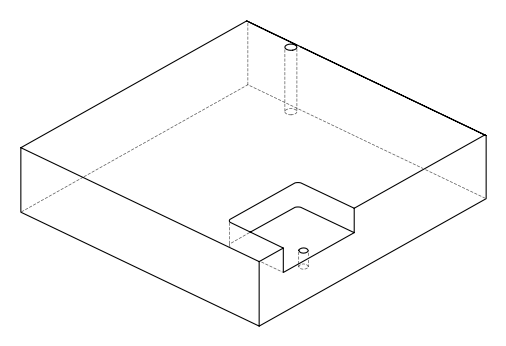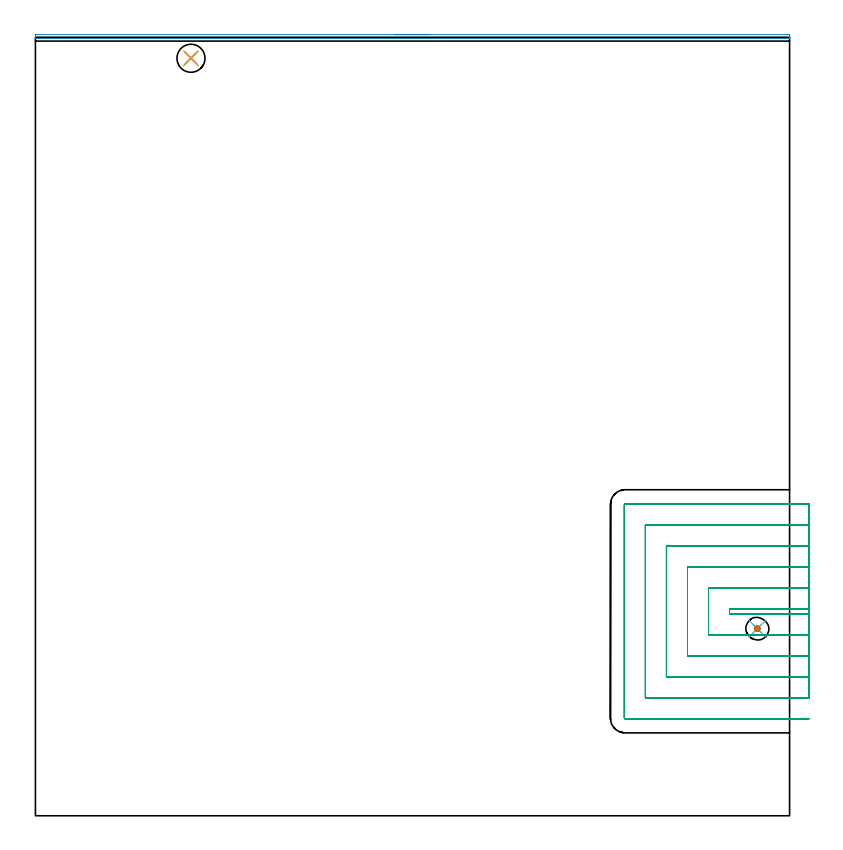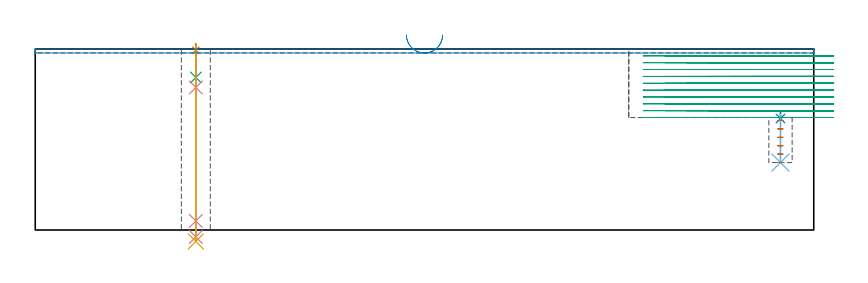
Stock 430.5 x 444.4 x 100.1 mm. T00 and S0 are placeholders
(PLAN: 9 operations, 7 tool changes, 44.1 min)
(1 SPOT_DRILL | STEP1HOLE | NXT0321_9005460120000 | 0.03 min | 6 mm3)
(2 SPOT_DRILL_1 | STEP1POCKET | NXT0321_9005460120000 | 0.04 min | 4175 mm3)
(3 DRILL_BLIND_HOLE_INTO_CENTER | STEP1HOLE | NXT0301_076 | 0.07 min | 1244 mm3)
(4 GUN_DRILL_THROUGH_HOLE | STEP1HOLE | UGT0307_007 | 0.51 min | 6682 mm3)
(5 DRILL_TO_ENLARGE_THROUGH_HOLE | STEP1HOLE | UGT0301_006 | 0.44 min | 12147 mm3)
(6 DRILL_BLIND_HOLE_INTO_CENTER_1 | STEP1POCKET | UGT0301_229 | 0.12 min | 2583 mm3)
(7 MILL_ROUGH_BLIND_HOLE_CONTOUR | STEP1POCKET | NXT0201_013 | Spiral | 0.35 min | 1268 mm3)
(8 AREA_MILL | FG_CHAMFER_SURFACE | UGT0205_001 | 3.59 min | 1039 mm3)
(9 MILL_SLOT | SLOT_PARTIAL_RECTANGULAR | NXT0201_012 | Follow Part, ap 4, ae 75% | 38.94 min | 532217 mm3)
(TOOL NXT0321_9005460120000 | NC Spot Drill, 142deg, 12mm, Carbide, Uncoated | D12 PA142 FL30 Z2)
(TOOL NXT0301_076 | Carbide Drill 10.5mm [860.1-1050-032A1-MM 2214] | D10.5 PA140 FL55 Z2)
(TOOL UGT0307_007 | Gun Drill 10 mm | D10 PA130 FL24 Z1)
(TOOL UGT0301_006 | Twist Drill 16 mm | D16 PA118 FL120 Z2)
(TOOL UGT0301_229 | Twist Drill 11.9 mm | D11.9 PA118 FL100 Z2)
(TOOL NXT0201_013 | ENDMILL 10mm | D10 FL30 Z4)
(TOOL UGT0205_001 | Chamfer Mill 20 x 3 x 45 deg. | D20 FL50 Z2)
(TOOL NXT0201_012 | ENDMILL 16mm [2P460-1600-NA 1630] | D16 FL38 Z6)
(OP 1 SPOT_DRILL)
G17 G21 G94 G90
T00 M6
G54
G17 G0 G90 X88.8 Y432.4 S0 M3
G43 Z110.1 H0
G94 G81 G98 Z99.411 F250. R103.1
G80
M5
M2
(OP 2 SPOT_DRILL_1)
G17 G21 G94 G90
T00 M6
G54
G17 G0 G90 X412.1 Y106.8 S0 M3
G43 Z110.1 H0
G94 G81 G98 Z61.645 F250. R65.2
G80
M5
M2
(OP 3 DRILL_BLIND_HOLE_INTO_CENTER)
G17 G21 G94 G90
T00 M6
G54
G17 G0 G90 X88.8 Y432.4 S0 M3
G43 Z110.1 H1
G94 G81 G98 Z84.35 F250. R102.1
G80
M5
M2
(OP 4 GUN_DRILL_THROUGH_HOLE)
G17 G21 G94 G90
T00 M6
G54
G17 G0 G90 X88.8 Y432.4 M8
G43 Z110.1 H0
Z96.37
S716 M3
G94 G1 Z78.838 F125. M26
G4 X.084
Z5. F250.
G4 X.084
Z-3.832 F125.
G4 X.084
M5
M9
G0 Z96.37
Z110.1
M2
(OP 5 DRILL_TO_ENLARGE_THROUGH_HOLE)
G17 G21 G94 G90
T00 M6
G54
G17 G0 G90 X88.8 Y432.4 S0 M3
G43 Z110.1 H0
G94 G73 G98 Z-6.307 F250. Q15.201 R102.1
G80
M5
M2
(OP 6 DRILL_BLIND_HOLE_INTO_CENTER_1)
G17 G21 G94 G90
T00 M6
G54
G17 G0 G90 X412.1 Y106.8 S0 M3
G43 Z110.1 H0
G94 G81 G98 Z37.3 F250. R64.2
G80
M5
M2
(OP 7 MILL_ROUGH_BLIND_HOLE_CONTOUR)
G17 G21 G94 G90
T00 M6
G54
G17 G0 G90 X412.1 Y106.8 S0 M3
G43 Z110.1 H0
Z60.55
G94 G3 X412.733 Y107.617 R0.654 F250.
X411.739 Y108.204 R0.817
X410.696 Y106.439 R1.45
X411.739 Y108.204 R-1.45
X411.217 Y107.322 R0.725
X412.1 Y106.8 R0.725
G0 Z55.9
G3 X412.733 Y107.617 R0.654
X411.739 Y108.204 R0.817
X410.696 Y106.439 R1.45
X411.739 Y108.204 R-1.45
X411.217 Y107.322 R0.725
X412.1 Y106.8 R0.725
G0 Z51.25
G3 X412.733 Y107.617 R0.654
X411.739 Y108.204 R0.817
X410.696 Y106.439 R1.45
X411.739 Y108.204 R-1.45
X411.217 Y107.322 R0.725
X412.1 Y106.8 R0.725
G0 Z46.6
G3 X412.733 Y107.617 R0.654
X411.739 Y108.204 R0.817
X410.696 Y106.439 R1.45
X411.739 Y108.204 R-1.45
X411.217 Y107.322 R0.725
X412.1 Y106.8 R0.725
G0 Z41.95
G3 X412.733 Y107.617 R0.654
X411.739 Y108.204 R0.817
X410.696 Y106.439 R1.45
X411.739 Y108.204 R-1.45
X411.217 Y107.322 R0.725
X412.1 Y106.8 R0.725
G0 Z37.3
G3 X412.733 Y107.617 R0.654
X411.739 Y108.204 R0.817
X410.696 Y106.439 R1.45
X411.739 Y108.204 R-1.45
X411.217 Y107.322 R0.725
X412.1 Y106.8 R0.725
G0 Z110.1
M5
M2
(OP 8 AREA_MILL)
G17 G21 G94 G90
T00 M6
G54
G17 G0 G90 X205.25 Y445.9 S1061 M3
G43 Z110.1 H0
Z107.9
G94 G1 X205.288 Z107.028 F250.
X205.402 Z106.164
X205.591 Z105.312
X205.853 Z104.48
X206.187 Z103.674
X206.59 Z102.9
X207.058 Z102.164
X207.59 Z101.472
X208.179 Z100.829
X208.822 Z100.24
X209.514 Z99.708
X210.25 Z99.24
X211.024 Z98.837
X211.83 Z98.503
X212.662 Z98.241
X213.514 Z98.052
X214.378 Z97.938
X215.25 Z97.9
X429.869
X430.196 Y445.899 Z97.901
X430.435 Y445.895 Z97.903
X430.494 Y445.891 Z97.905
X430.5 Y445.666 Z98.13
Y445.155 Z98.641
Y444.8 Z98.995
Y444.09 Z99.71
Y443.892 Z99.908
Y443.796 Z99.996
Y443.74 Z100.051
X430.491 Y443.703 Z100.088
X430.317 Y443.7 Z100.1
X0.183
X0.01 Y443.703 Z100.088
X0.003 Y443.794 Z99.998
X0. Y443.892 Z99.907
Y444.089 Z99.71
Y444.8 Z98.995
Y445.155 Z98.641
X0.003 Y445.666 Z98.13
X0.006 Y445.891 Z97.905
X0.065 Y445.895 Z97.903
X0.304 Y445.9 Z97.9
X215.25
X216.122 Z97.938
X216.986 Z98.052
X217.838 Z98.241
X218.67 Z98.503
X219.476 Z98.837
X220.25 Z99.24
X220.986 Z99.708
X221.678 Z100.24
X222.321 Z100.829
X222.91 Z101.472
X223.442 Z102.164
X223.91 Z102.9
X224.313 Z103.674
X224.647 Z104.48
X224.909 Z105.312
X225.098 Z106.164
X225.212 Z107.028
X225.25 Z107.9
G0 Z110.1
M5
M2
(OP 9 MILL_SLOT)
G17 G21 G94 G90
T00 M6
G54
G17 G0 G90 X441.5 Y118.1 S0 M3
G43 Z110.1 H1
Z96.31
G94 G1 X438.5 F250.
X396.2 F500.
Y115.3
X438.5
X441.5 F250.
Y130.1
X438.5
X384.2 F500.
Y103.3
X438.5
X441.5 F250.
Y142.1
X438.5
X372.2 F500.
Y91.3
X438.5
X441.5 F250.
Y154.1
X438.5
X360.2 F500.
Y79.3
X438.5
X441.5 F250.
Y166.1
X438.5
X348.2 F500.
Y67.3
X438.5
X441.5 F250.
Y178.1
X438.5
X336.8 F500.
G3 X336.2 Y177.5 R0.6
G1 Y55.9
G3 X336.8 Y55.3 R0.6
G1 X438.5
X441.5 F250.
G0 Y118.1 Z92.52
G1 X438.5
X396.2 F500.
Y115.3
X438.5
X441.5 F250.
Y130.1
X438.5
X384.2 F500.
Y103.3
X438.5
X441.5 F250.
Y142.1
X438.5
X372.2 F500.
Y91.3
X438.5
X441.5 F250.
Y154.1
X438.5
X360.2 F500.
Y79.3
X438.5
X441.5 F250.
Y166.1
X438.5
X348.2 F500.
Y67.3
X438.5
X441.5 F250.
Y178.1
X438.5
X336.8 F500.
G3 X336.2 Y177.5 R0.6
G1 Y55.9
G3 X336.8 Y55.3 R0.6
G1 X438.5
X441.5 F250.
G0 Y118.1 Z88.73
G1 X438.5
X396.2 F500.
Y115.3
X438.5
X441.5 F250.
Y130.1
X438.5
X384.2 F500.
Y103.3
X438.5
X441.5 F250.
Y142.1
X438.5
X372.2 F500.
Y91.3
X438.5
X441.5 F250.
Y154.1
X438.5
X360.2 F500.
Y79.3
X438.5
X441.5 F250.
Y166.1
X438.5
X348.2 F500.
Y67.3
X438.5
X441.5 F250.
Y178.1
X438.5
X336.8 F500.
G3 X336.2 Y177.5 R0.6
G1 Y55.9
G3 X336.8 Y55.3 R0.6
G1 X438.5
X441.5 F250.
G0 Y118.1 Z84.94
G1 X438.5
X396.2 F500.
Y115.3
X438.5
X441.5 F250.
Y130.1
X438.5
X384.2 F500.
Y103.3
X438.5
X441.5 F250.
Y142.1
X438.5
X372.2 F500.
Y91.3
X438.5
X441.5 F250.
Y154.1
X438.5
X360.2 F500.
Y79.3
X438.5
X441.5 F250.
Y166.1
X438.5
X348.2 F500.
Y67.3
X438.5
X441.5 F250.
Y178.1
X438.5
X336.8 F500.
G3 X336.2 Y177.5 R0.6
G1 Y55.9
G3 X336.8 Y55.3 R0.6
G1 X438.5
X441.5 F250.
G0 Y118.1 Z81.15
G1 X438.5
X396.2 F500.
Y115.3
X438.5
X441.5 F250.
Y130.1
X438.5
X384.2 F500.
Y103.3
X438.5
X441.5 F250.
Y142.1
X438.5
X372.2 F500.
Y91.3
X438.5
X441.5 F250.
Y154.1
X438.5
X360.2 F500.
Y79.3
X438.5
X441.5 F250.
Y166.1
X438.5
X348.2 F500.
Y67.3
X438.5
X441.5 F250.
Y178.1
X438.5
X336.8 F500.
G3 X336.2 Y177.5 R0.6
G1 Y55.9
G3 X336.8 Y55.3 R0.6
G1 X438.5
X441.5 F250.
G0 Y118.1 Z77.36
G1 X438.5
X396.2 F500.
Y115.3
X438.5
X441.5 F250.
Y130.1
X438.5
X384.2 F500.
Y103.3
X438.5
X441.5 F250.
Y142.1
X438.5
X372.2 F500.
Y91.3
X438.5
X441.5 F250.
Y154.1
X438.5
X360.2 F500.
Y79.3
X438.5
X441.5 F250.
Y166.1
X438.5
X348.2 F500.
Y67.3
X438.5
X441.5 F250.
Y178.1
X438.5
X336.8 F500.
G3 X336.2 Y177.5 R0.6
G1 Y55.9
G3 X336.8 Y55.3 R0.6
G1 X438.5
X441.5 F250.
G0 Y118.1 Z73.57
G1 X438.5
X396.2 F500.
Y115.3
X438.5
X441.5 F250.
Y130.1
X438.5
X384.2 F500.
Y103.3
X438.5
X441.5 F250.
Y142.1
X438.5
X372.2 F500.
Y91.3
X438.5
X441.5 F250.
Y154.1
X438.5
X360.2 F500.
Y79.3
X438.5
X441.5 F250.
Y166.1
X438.5
X348.2 F500.
Y67.3
X438.5
X441.5 F250.
Y178.1
X438.5
X336.8 F500.
G3 X336.2 Y177.5 R0.6
G1 Y55.9
G3 X336.8 Y55.3 R0.6
G1 X438.5
X441.5 F250.
G0 Y118.1 Z69.78
G1 X438.5
X396.2 F500.
Y115.3
X438.5
X441.5 F250.
Y130.1
X438.5
X384.2 F500.
Y103.3
X438.5
X441.5 F250.
Y142.1
X438.5
X372.2 F500.
Y91.3
X438.5
X441.5 F250.
Y154.1
X438.5
X360.2 F500.
Y79.3
X438.5
X441.5 F250.
Y166.1
X438.5
X348.2 F500.
Y67.3
X438.5
X441.5 F250.
Y178.1
X438.5
X336.8 F500.
G3 X336.2 Y177.5 R0.6
G1 Y55.9
G3 X336.8 Y55.3 R0.6
G1 X438.5
X441.5 F250.
G0 Y118.1 Z65.99
G1 X438.5
X396.2 F500.
Y115.3
X438.5
X441.5 F250.
Y130.1
X438.5
X384.2 F500.
Y103.3
X438.5
X441.5 F250.
Y142.1
X438.5
X372.2 F500.
Y91.3
X438.5
X441.5 F250.
Y154.1
X438.5
X360.2 F500.
Y79.3
X438.5
X441.5 F250.
Y166.1
X438.5
X348.2 F500.
Y67.3
X438.5
X441.5 F250.
Y178.1
X438.5
X336.8 F500.
G3 X336.2 Y177.5 R0.6
G1 Y55.9
G3 X336.8 Y55.3 R0.6
G1 X438.5
X441.5 F250.
G0 Y118.1 Z62.2
G1 X438.5
X396.2 F500.
Y115.3
X438.5
X441.5 F250.
Y130.1
X438.5
X384.2 F500.
Y103.3
X438.5
X441.5 F250.
Y142.1
X438.5
X372.2 F500.
Y91.3
X438.5
X441.5 F250.
Y154.1
X438.5
X360.2 F500.
Y79.3
X438.5
X441.5 F250.
Y166.1
X438.5
X348.2 F500.
Y67.3
X438.5
X441.5 F250.
Y178.1
X438.5
X336.8 F500.
G3 X336.2 Y177.5 R0.6
G1 Y55.9
G3 X336.8 Y55.3 R0.6
G1 X438.5
X441.5 F250.
G0 Z110.1
M5
M2
